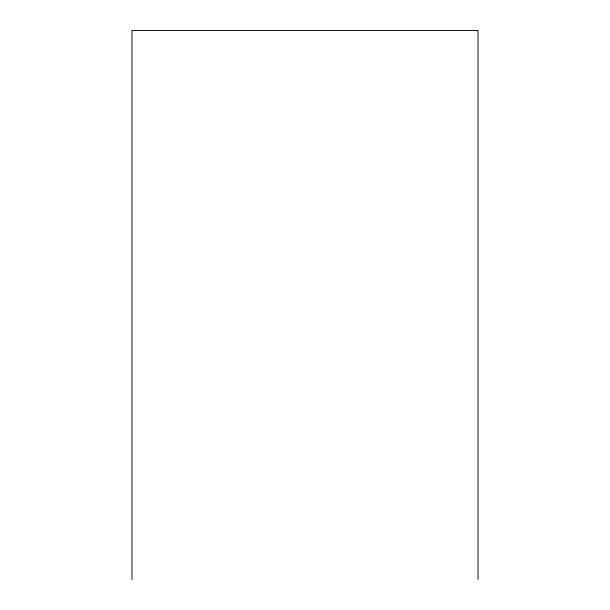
<?xml version="1.0" encoding="UTF-8"?>
<svg xmlns="http://www.w3.org/2000/svg" width="610" height="610" viewBox="0 0 610 610"><rect width="100%" height="100%" fill="white"/><g stroke="black" fill="none" stroke-linecap="round" stroke-linejoin="round"><path stroke-width="0.91" d="M478.026 579.5L478.026 30.5L131.974 30.5L131.974 579.5"/></g></svg>
